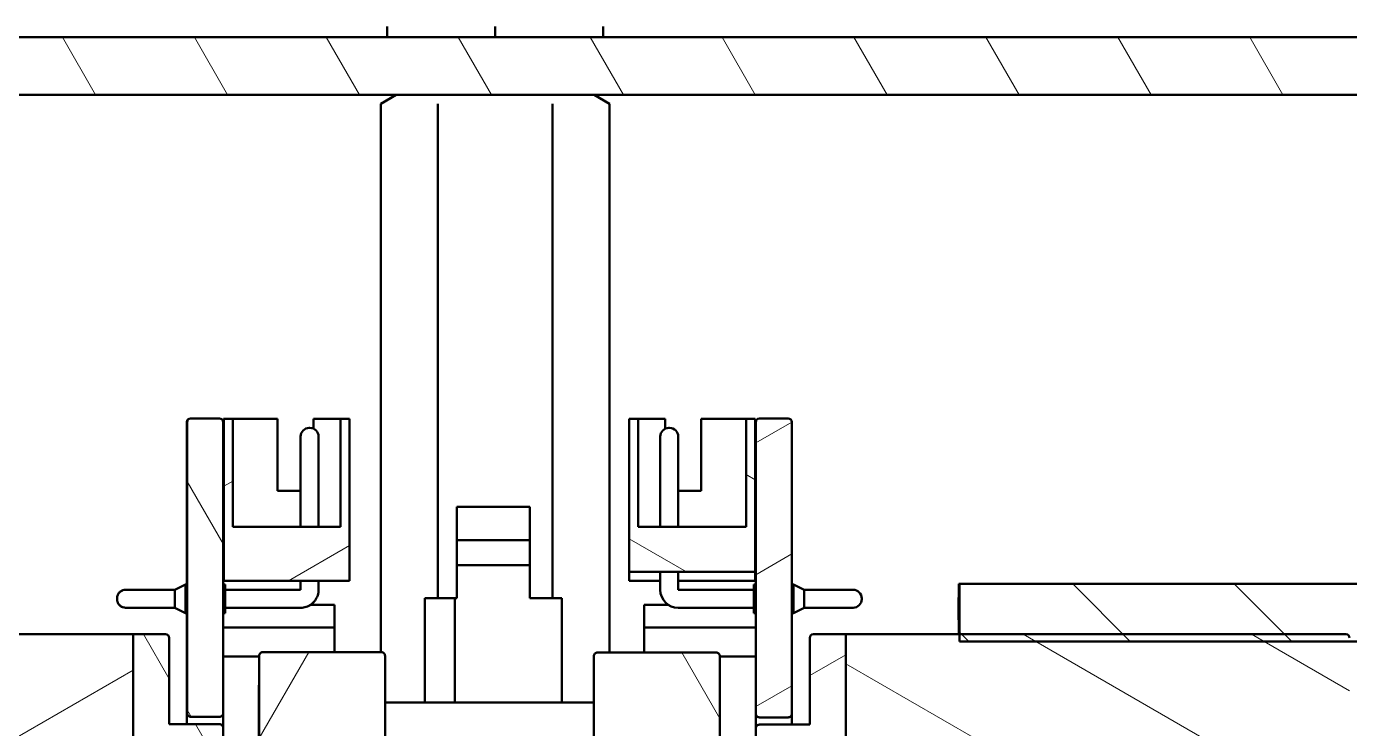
# Model space of a CAD drawing. Header units: millimetres. Extents: x 0 to 586, y -128 to 462.
# Drawn here: x 106.94 to 143.71, y 322.11 to 341.64 of the extents above; entities that cross this region are included whole.
import ezdxf

# ---------------------------------------------------------------- set-up
doc = ezdxf.new("R2010")
doc.units = ezdxf.units.MM
doc.linetypes.add('Сплошная', pattern=[0])
doc.layers.add('Viewport5ForCustomObjects_0', color=7, linetype='Continuous')
doc.layers.add('Видимый контур (ГОСТ)', color=7, linetype='Сплошная', lineweight=50)
doc.layers.add('Штриховка (ГОСТ)', color=7, linetype='Сплошная', lineweight=18)

# ---------------------------------------------------------------- blocks, each defined once
blk = doc.blocks.new('CustomObjectsInViewport5_0')
at = {"layer": 'Видимый контур (ГОСТ)', "ltscale": 1.31579}
for p, q in [((-10066, -10032.593), (-10066, -10032.893)), ((-10063, -10032.593), (-10063, -10032.893)), ((-10060, -10032.593), (-10060, -10032.893)), ((-10014.5, -10032.893), (-10111.5, -10032.893)), ((-10111.5, -10034.493), (-10014.5, -10034.493)), ((-10065.75, -10034.493), (-10066.18, -10034.741)), ((-10060.25, -10034.493), (-10059.82, -10034.741)), ((-10066.18, -10049.993), (-10066.18, -10034.741)), ((-10064.59, -10048.494), (-10064.59, -10034.741)), ((-10061.41, -10048.494), (-10061.41, -10034.741)), ((-10059.82, -10050.001), (-10059.82, -10034.741)), ((-10071.567, -10043.593), (-10071.567, -10048.108)), ((-10071.561, -10043.593), (-10071.561, -10051.693)), ((-10071.461, -10043.493), (-10071.467, -10043.493)), ((-10070.661, -10043.493), (-10071.461, -10043.493)), ((-10070.561, -10051.693), (-10070.561, -10043.593)), ((-10070.551, -10043.508), (-10070.545, -10043.508)), ((-10070.551, -10048.008), (-10070.551, -10043.508)), ((-10070.295, -10043.508), (-10070.545, -10043.508)), ((-10070.545, -10043.508), (-10070.545, -10048.008)), ((-10070.295, -10046.508), (-10070.295, -10043.508)), ((-10070.295, -10043.508), (-10069.051, -10043.508)), ((-10069.051, -10045.508), (-10069.051, -10043.508)), ((-10068.051, -10043.508), (-10068.051, -10043.508)), ((-10068.051, -10043.508), (-10067.301, -10043.508)), ((-10068.051, -10043.508), (-10068.051, -10043.777)), ((-10068.051, -10043.777), (-10068.051, -10043.508)), ((-10067.301, -10043.508), (-10067.295, -10043.508)), ((-10067.301, -10043.508), (-10067.301, -10045.508)), ((-10067.045, -10043.508), (-10067.295, -10043.508)), ((-10067.295, -10043.508), (-10067.295, -10046.508)), ((-10067.045, -10048.008), (-10067.045, -10043.508)), ((-10059.022, -10043.508), (-10059.272, -10043.508)), ((-10059.272, -10043.508), (-10059.272, -10047.758)), ((-10059.022, -10046.508), (-10059.022, -10043.508)), ((-10059.022, -10043.508), (-10058.272, -10043.508)), ((-10058.272, -10043.779), (-10058.272, -10043.508)), ((-10057.272, -10043.508), (-10056.022, -10043.508)), ((-10057.272, -10043.508), (-10057.272, -10045.508)), ((-10055.772, -10043.508), (-10056.022, -10043.508)), ((-10056.022, -10043.508), (-10056.022, -10046.508)), ((-10055.772, -10047.758), (-10055.772, -10043.508)), ((-10055.757, -10043.593), (-10055.757, -10051.706)), ((-10054.857, -10043.493), (-10055.657, -10043.493)), ((-10054.757, -10051.706), (-10054.757, -10043.593)), ((-10068.409, -10043.998), (-10068.409, -10046.508)), ((-10068.408, -10043.998), (-10068.408, -10046.508)), ((-10068.406, -10043.998), (-10068.406, -10046.508)), ((-10068.169, -10043.758), (-10068.168, -10043.758)), ((-10068.168, -10043.758), (-10068.166, -10043.758)), ((-10068.166, -10043.758), (-10068.146, -10043.758)), ((-10067.906, -10043.998), (-10067.906, -10046.508)), ((-10058.412, -10043.998), (-10058.412, -10046.508)), ((-10058.172, -10043.758), (-10058.152, -10043.758)), ((-10057.912, -10043.998), (-10057.912, -10046.508)), ((-10068.409, -10045.508), (-10069.051, -10045.508)), ((-10067.301, -10045.508), (-10067.3, -10045.508)), ((-10067.3, -10045.508), (-10067.3, -10046.508)), ((-10057.272, -10045.508), (-10057.912, -10045.508)), ((-10064.067, -10045.954), (-10064.067, -10046.876)), ((-10062.035, -10045.954), (-10064.067, -10045.954)), ((-10062.035, -10046.876), (-10062.035, -10045.954)), ((-10067.295, -10046.508), (-10070.295, -10046.508)), ((-10056.022, -10046.508), (-10059.022, -10046.508)), ((-10064.067, -10046.876), (-10064.067, -10047.573)), ((-10062.035, -10046.876), (-10064.067, -10046.876)), ((-10062.035, -10046.876), (-10062.035, -10047.573)), ((-10070.55, -10048.008), (-10070.55, -10047.758)), ((-10070.55, -10047.758), (-10070.549, -10047.758)), ((-10070.549, -10047.758), (-10070.549, -10048.008)), ((-10070.548, -10048.008), (-10070.548, -10047.758)), ((-10070.548, -10047.758), (-10070.547, -10047.758)), ((-10070.547, -10047.758), (-10070.547, -10048.008)), ((-10070.547, -10048.008), (-10070.547, -10047.758)), ((-10070.547, -10047.758), (-10070.545, -10047.758)), ((-10070.545, -10047.758), (-10070.545, -10048.008)), ((-10064.067, -10047.573), (-10064.067, -10048.494)), ((-10064.067, -10047.573), (-10062.035, -10047.573)), ((-10062.035, -10048.494), (-10062.035, -10047.573)), ((-10059.272, -10047.758), (-10055.772, -10047.758)), ((-10059.272, -10048.008), (-10059.272, -10047.758)), ((-10058.412, -10047.758), (-10058.412, -10048.258)), ((-10057.912, -10047.758), (-10057.912, -10048.258)), ((-10055.772, -10047.758), (-10055.772, -10048.008)), ((-10071.906, -10048.258), (-10071.606, -10048.108)), ((-10071.606, -10048.108), (-10071.562, -10048.108)), ((-10070.561, -10048.108), (-10070.506, -10048.108)), ((-10070.551, -10048.008), (-10070.55, -10048.008)), ((-10070.549, -10048.008), (-10070.55, -10048.008)), ((-10070.549, -10048.008), (-10070.548, -10048.008)), ((-10070.547, -10048.008), (-10070.548, -10048.008)), ((-10070.547, -10048.008), (-10070.547, -10048.008)), ((-10070.545, -10048.008), (-10070.547, -10048.008)), ((-10070.545, -10048.008), (-10067.045, -10048.008)), ((-10070.545, -10048.008), (-10070.545, -10048.008)), ((-10068.409, -10048.008), (-10068.409, -10048.258)), ((-10068.408, -10048.008), (-10068.408, -10048.258)), ((-10068.406, -10048.008), (-10068.406, -10048.258)), ((-10067.906, -10048.008), (-10067.906, -10048.258)), ((-10058.412, -10048.008), (-10059.272, -10048.008)), ((-10055.772, -10048.008), (-10057.912, -10048.008)), ((-10055.812, -10048.108), (-10055.812, -10048.908)), ((-10055.757, -10048.108), (-10055.812, -10048.108)), ((-10054.712, -10048.108), (-10054.757, -10048.108)), ((-10054.712, -10048.908), (-10054.712, -10048.108)), ((-10054.412, -10048.258), (-10054.712, -10048.108)), ((-10050.117, -10048.093), (-10050.1, -10048.093)), ((-10050.1, -10048.093), (-10050.1, -10049.693)), ((-10038.3, -10048.093), (-10050.1, -10048.093)), ((-10073.268, -10048.258), (-10073.269, -10048.258)), ((-10073.266, -10048.258), (-10073.268, -10048.258)), ((-10071.906, -10048.258), (-10073.266, -10048.258)), ((-10068.406, -10048.258), (-10070.506, -10048.258)), ((-10064.125, -10048.494), (-10064.956, -10048.494)), ((-10064.956, -10048.494), (-10064.956, -10051.39)), ((-10064.125, -10048.494), (-10064.067, -10048.494)), ((-10064.125, -10051.39), (-10064.125, -10048.494)), ((-10062.035, -10048.494), (-10061.146, -10048.494)), ((-10061.146, -10051.39), (-10061.146, -10048.494)), ((-10057.912, -10048.258), (-10055.812, -10048.258)), ((-10054.412, -10048.258), (-10053.052, -10048.258)), ((-10054.412, -10048.258), (-10054.412, -10048.758)), ((-10052.812, -10048.498), (-10052.812, -10048.518)), ((-10073.268, -10048.758), (-10073.269, -10048.758)), ((-10073.266, -10048.758), (-10073.268, -10048.758)), ((-10071.906, -10048.758), (-10073.266, -10048.758)), ((-10071.906, -10048.758), (-10071.606, -10048.908)), ((-10068.406, -10048.758), (-10070.506, -10048.758)), ((-10068.135, -10048.677), (-10067.464, -10048.677)), ((-10067.464, -10048.736), (-10067.463, -10049.302)), ((-10058.857, -10048.736), (-10058.857, -10048.677)), ((-10058.184, -10048.677), (-10058.857, -10048.677)), ((-10058.857, -10049.302), (-10058.857, -10048.736)), ((-10057.912, -10048.758), (-10055.812, -10048.758)), ((-10054.412, -10048.758), (-10054.712, -10048.908)), ((-10054.412, -10048.758), (-10053.052, -10048.758)), ((-10071.606, -10048.908), (-10071.562, -10048.908)), ((-10071.567, -10048.908), (-10071.567, -10051.993)), ((-10070.561, -10048.908), (-10070.506, -10048.908)), ((-10055.757, -10048.908), (-10055.812, -10048.908)), ((-10054.712, -10048.908), (-10054.757, -10048.908)), ((-10050.119, -10049.493), (-10050.119, -10049.093)), ((-10073.061, -10049.493), (-10086.961, -10049.493)), ((-10072.161, -10049.493), (-10073.061, -10049.493)), ((-10073.061, -10049.493), (-10073.061, -10059.493)), ((-10073.061, -10059.493), (-10073.061, -10049.493)), ((-10072.061, -10051.993), (-10072.061, -10049.593)), ((-10070.561, -10049.302), (-10067.463, -10049.302)), ((-10067.463, -10049.302), (-10067.463, -10049.993)), ((-10058.857, -10050.001), (-10058.857, -10049.302)), ((-10058.857, -10049.302), (-10055.757, -10049.302)), ((-10054.257, -10049.593), (-10054.257, -10052.007)), ((-10053.257, -10049.493), (-10054.157, -10049.493)), ((-10053.257, -10059.493), (-10053.257, -10049.493)), ((-10039.357, -10049.493), (-10053.257, -10049.493)), ((-10053.257, -10049.493), (-10053.257, -10059.493)), ((-10066.161, -10049.993), (-10069.461, -10049.993)), ((-10050.1, -10049.693), (-10038.3, -10049.693)), ((-10069.561, -10050.108), (-10070.561, -10050.108)), ((-10069.561, -10050.093), (-10069.561, -10053.993)), ((-10066.061, -10053.893), (-10066.061, -10050.093)), ((-10060.257, -10050.101), (-10060.257, -10053.957)), ((-10056.857, -10050.001), (-10060.157, -10050.001)), ((-10056.757, -10054.072), (-10056.757, -10050.101)), ((-10055.757, -10050.108), (-10056.757, -10050.108)), ((-10060.257, -10051.39), (-10066.061, -10051.39)), ((-10071.461, -10051.793), (-10070.661, -10051.793)), ((-10055.757, -10051.706), (-10055.757, -10052.108)), ((-10055.657, -10051.806), (-10054.857, -10051.806)), ((-10054.757, -10052.007), (-10054.757, -10051.706)), ((-10070.661, -10051.993), (-10072.061, -10051.993)), ((-10070.561, -10056.892), (-10070.561, -10052.093)), ((-10055.757, -10052.108), (-10055.757, -10056.877)), ((-10054.257, -10052.007), (-10055.657, -10052.007))]:
    blk.add_line(p, q, dxfattribs=at)
at = {"layer": 'Видимый контур (ГОСТ)', "ltscale": 1.31579, "extrusion": (0, 0, -1)}
for centre, radius, start, end in [((10071.467, -10043.593), 0.1, 0, 90), ((10068.169, -10043.998), 0.24, 0, 90), ((10068.168, -10043.998), 0.24, 0, 90), ((10068.166, -10043.998), 0.24, 0, 90), ((10068.146, -10043.998), 0.24, 90, 180), ((10058.172, -10043.998), 0.24, 0, 90), ((10058.152, -10043.998), 0.24, 90, 180), ((10057.912, -10048.258), 0.5, 270, 0), ((10053.052, -10048.498), 0.24, 90, 180), ((10053.052, -10048.518), 0.24, 180, 270)]:
    blk.add_arc(centre, radius, start, end, dxfattribs=at)
at = {"layer": 'Видимый контур (ГОСТ)', "ltscale": 1.31579}
for centre, start, end in [((-10071.461, -10043.593), 90, 180), ((-10070.661, -10043.593), 360, 90), ((-10055.657, -10043.593), 90, 180), ((-10054.857, -10043.593), 0, 90), ((-10072.161, -10049.593), 360, 90), ((-10054.157, -10049.593), 90, 180), ((-10039.357, -10049.593), 0, 90)]:
    blk.add_arc(centre, 0.1, start, end, dxfattribs=at)
for centre, major_axis, start_param, end_param in [((-10071.606, -10048.508), (0, -0.4), 6.282625, 9.425339), ((-10067.464, -10048.877), (0, 0.2), 5.497787, 6.283185)]:
    blk.add_ellipse(centre, major_axis=major_axis, ratio=0.001122, start_param=start_param, end_param=end_param, dxfattribs=at)
at = {"layer": 'Видимый контур (ГОСТ)', "ltscale": 1.31579, "extrusion": (0, 0, -1)}
for centre, major_axis, ratio, start_param, end_param in [((-10070.506, -10048.508), (0, 0.4), 0.001122, 0, 3.141593), ((-10050.117, -10049.093), (0, 1), 0.002755, 4.712389, 6.283185), ((-10073.509, -10048.508), (0, 0.01), 0.001122, 1.57079632679463, 7.853981633974216), ((-10073.508, -10048.508), (0, 0.01), 0.001122, 1.57079632679463, 7.853981633974216), ((-10073.506, -10048.508), (0, 0.01), 0.001122, 1.57079632679463, 7.853981633974216), ((-10071.906, -10048.508), (0, 0.25), 0.001122, 0, 3.141593)]:
    blk.add_ellipse(centre, major_axis=major_axis, ratio=ratio, start_param=start_param, end_param=end_param, dxfattribs=at)
at = {"layer": 'Видимый контур (ГОСТ)', "ltscale": 1.31579}
for points, knots in [([(-10073.509, -10048.508), (-10073.51, -10048.494), (-10073.509, -10048.481), (-10073.506, -10048.455), (-10073.503, -10048.442), (-10073.493, -10048.406), (-10073.481, -10048.382), (-10073.452, -10048.34), (-10073.434, -10048.321), (-10073.393, -10048.291), (-10073.37, -10048.278), (-10073.322, -10048.262), (-10073.295, -10048.258), (-10073.269, -10048.258)], [0, 0, 0, 0, 0.00397055, 0.00397055, 0.00783583, 0.00783583, 0.0154831, 0.0154831, 0.02313055, 0.02313055, 0.03077287, 0.03077287, 0.03855818, 0.03855818, 0.03855818, 0.03855818]), ([(-10073.269, -10048.758), (-10073.295, -10048.758), (-10073.322, -10048.753), (-10073.37, -10048.737), (-10073.393, -10048.725), (-10073.434, -10048.694), (-10073.452, -10048.675), (-10073.481, -10048.633), (-10073.493, -10048.61), (-10073.503, -10048.573), (-10073.506, -10048.56), (-10073.509, -10048.534), (-10073.51, -10048.521), (-10073.509, -10048.508)], [0, 0, 0, 0, 0.00778531, 0.00778531, 0.01542763, 0.01542763, 0.02307508, 0.02307508, 0.03072235, 0.03072235, 0.03458762, 0.03458762, 0.03855818, 0.03855818, 0.03855818, 0.03855818]), ([(-10073.507, -10048.508), (-10073.508, -10048.494), (-10073.507, -10048.481), (-10073.504, -10048.455), (-10073.502, -10048.442), (-10073.491, -10048.406), (-10073.48, -10048.382), (-10073.451, -10048.34), (-10073.432, -10048.321), (-10073.392, -10048.291), (-10073.369, -10048.278), (-10073.32, -10048.262), (-10073.294, -10048.258), (-10073.268, -10048.258)], [0, 0, 0, 0, 0.00397055, 0.00397055, 0.00783583, 0.00783583, 0.0154831, 0.0154831, 0.02313055, 0.02313055, 0.03077287, 0.03077287, 0.03855818, 0.03855818, 0.03855818, 0.03855818]), ([(-10073.268, -10048.758), (-10073.294, -10048.758), (-10073.32, -10048.753), (-10073.369, -10048.737), (-10073.392, -10048.725), (-10073.432, -10048.694), (-10073.451, -10048.675), (-10073.48, -10048.633), (-10073.491, -10048.61), (-10073.502, -10048.573), (-10073.504, -10048.56), (-10073.507, -10048.534), (-10073.508, -10048.521), (-10073.507, -10048.508)], [0, 0, 0, 0, 0.00778531, 0.00778531, 0.01542763, 0.01542763, 0.02307508, 0.02307508, 0.03072235, 0.03072235, 0.03458762, 0.03458762, 0.03855818, 0.03855818, 0.03855818, 0.03855818]), ([(-10073.506, -10048.508), (-10073.506, -10048.494), (-10073.506, -10048.481), (-10073.503, -10048.455), (-10073.5, -10048.442), (-10073.489, -10048.406), (-10073.478, -10048.382), (-10073.449, -10048.34), (-10073.431, -10048.321), (-10073.39, -10048.291), (-10073.367, -10048.278), (-10073.318, -10048.262), (-10073.292, -10048.258), (-10073.266, -10048.258)], [0, 0, 0, 0, 0.00397055, 0.00397055, 0.00783583, 0.00783583, 0.0154831, 0.0154831, 0.02313055, 0.02313055, 0.03077287, 0.03077287, 0.03855818, 0.03855818, 0.03855818, 0.03855818]), ([(-10073.266, -10048.758), (-10073.292, -10048.758), (-10073.318, -10048.753), (-10073.367, -10048.737), (-10073.39, -10048.725), (-10073.431, -10048.694), (-10073.449, -10048.675), (-10073.478, -10048.633), (-10073.489, -10048.61), (-10073.5, -10048.573), (-10073.503, -10048.56), (-10073.506, -10048.534), (-10073.506, -10048.521), (-10073.506, -10048.508)], [0, 0, 0, 0, 0.00778531, 0.00778531, 0.01542763, 0.01542763, 0.02307508, 0.02307508, 0.03072235, 0.03072235, 0.03458762, 0.03458762, 0.03855818, 0.03855818, 0.03855818, 0.03855818]), ([(-10067.908, -10048.258), (-10067.908, -10048.31), (-10067.916, -10048.362), (-10067.948, -10048.462), (-10067.972, -10048.509), (-10068.034, -10048.594), (-10068.071, -10048.631), (-10068.156, -10048.693), (-10068.203, -10048.717), (-10068.303, -10048.749), (-10068.355, -10048.758), (-10068.408, -10048.758)], [0, 0, 0, 0, 0.314159, 0.314159, 0.628319, 0.628319, 0.942478, 0.942478, 1.256637, 1.256637, 1.570796, 1.570796, 1.570796, 1.570796]), ([(-10067.906, -10048.258), (-10067.906, -10048.31), (-10067.914, -10048.362), (-10067.947, -10048.462), (-10067.971, -10048.509), (-10068.032, -10048.594), (-10068.07, -10048.631), (-10068.154, -10048.693), (-10068.202, -10048.717), (-10068.301, -10048.749), (-10068.354, -10048.758), (-10068.406, -10048.758)], [0, 0, 0, 0, 0.314159, 0.314159, 0.628319, 0.628319, 0.942478, 0.942478, 1.256637, 1.256637, 1.570796, 1.570796, 1.570796, 1.570796]), ([(-10069.461, -10049.993), (-10069.473, -10049.993), (-10069.488, -10049.995), (-10069.51, -10050.005), (-10069.523, -10050.013), (-10069.54, -10050.031), (-10069.548, -10050.043), (-10069.558, -10050.066), (-10069.561, -10050.08), (-10069.561, -10050.093)], [0, 0, 0, 0, 0.00370239, 0.00370239, 0.00740482, 0.00740482, 0.01110729, 0.01110729, 0.01480977, 0.01480977, 0.01480977, 0.01480977]), ([(-10066.061, -10050.093), (-10066.061, -10050.08), (-10066.064, -10050.066), (-10066.073, -10050.043), (-10066.081, -10050.031), (-10066.099, -10050.013), (-10066.111, -10050.005), (-10066.134, -10049.995), (-10066.148, -10049.993), (-10066.161, -10049.993)], [-0.01480968, -0.01480968, -0.01480968, -0.01480968, -0.01110723, -0.01110723, -0.0074048, -0.0074048, -0.0037024, -0.0037024, 0, 0, 0, 0]), ([(-10069.566, -10053.993), (-10069.566, -10053.787), (-10069.566, -10053.583), (-10069.565, -10052.931), (-10069.565, -10052.493), (-10069.565, -10051.708), (-10069.564, -10051.353), (-10069.563, -10050.768), (-10069.563, -10050.531), (-10069.562, -10050.205), (-10069.562, -10050.118), (-10069.561, -10050.091), (-10069.561, -10050.09), (-10069.561, -10050.087), (-10069.561, -10050.086), (-10069.56, -10050.083), (-10069.56, -10050.082), (-10069.56, -10050.079), (-10069.56, -10050.076), (-10069.559, -10050.072)], [0.7362344, 0.7362344, 0.7362344, 0.7362344, 0.7980328, 0.7980328, 0.9382401, 0.9382401, 1.0784496, 1.0784496, 1.2186675, 1.2186675, 1.3588999, 1.3588999, 1.3656737, 1.3656737, 1.3690757, 1.3690757, 1.370811, 1.370811, 1.3726277, 1.3726277, 1.3726277, 1.3726277]), ([(-10060.157, -10050.001), (-10060.169, -10050.001), (-10060.184, -10050.004), (-10060.206, -10050.013), (-10060.219, -10050.021), (-10060.236, -10050.039), (-10060.244, -10050.051), (-10060.254, -10050.074), (-10060.257, -10050.088), (-10060.257, -10050.101)], [0, 0, 0, 0, 0.00370024, 0.00370024, 0.0074039, 0.0074039, 0.01111181, 0.01111181, 0.0148234, 0.0148234, 0.0148234, 0.0148234]), ([(-10056.757, -10050.101), (-10056.757, -10050.088), (-10056.76, -10050.074), (-10056.769, -10050.051), (-10056.777, -10050.039), (-10056.795, -10050.021), (-10056.807, -10050.013), (-10056.83, -10050.004), (-10056.845, -10050.001), (-10056.857, -10050.001)], [-0.0148234, -0.0148234, -0.0148234, -0.0148234, -0.01111181, -0.01111181, -0.0074039, -0.0074039, -0.00370024, -0.00370024, 0, 0, 0, 0]), ([(-10071.561, -10051.693), (-10071.561, -10051.705), (-10071.558, -10051.719), (-10071.548, -10051.742), (-10071.54, -10051.755), (-10071.523, -10051.772), (-10071.51, -10051.78), (-10071.488, -10051.79), (-10071.473, -10051.793), (-10071.461, -10051.793)], [0.01481, 0.01481, 0.01481, 0.01481, 0.01851262, 0.01851262, 0.02221514, 0.02221514, 0.02591756, 0.02591756, 0.02961992, 0.02961992, 0.02961992, 0.02961992]), ([(-10070.661, -10051.793), (-10070.648, -10051.793), (-10070.634, -10051.79), (-10070.611, -10051.78), (-10070.599, -10051.772), (-10070.581, -10051.755), (-10070.573, -10051.742), (-10070.564, -10051.719), (-10070.561, -10051.705), (-10070.561, -10051.693)], [0.02961987, 0.02961987, 0.02961987, 0.02961987, 0.03332223, 0.03332223, 0.0370247, 0.0370247, 0.04072725, 0.04072725, 0.04442986, 0.04442986, 0.04442986, 0.04442986]), ([(-10070.561, -10051.698), (-10070.561, -10051.699), (-10070.561, -10051.702), (-10070.561, -10051.72), (-10070.561, -10051.748), (-10070.562, -10051.852), (-10070.562, -10051.949), (-10070.562, -10052.075)], [0.0110953, 0.0110953, 0.0110953, 0.0110953, 0.0239012, 0.0239012, 0.0705053, 0.0705053, 0.1451504, 0.1451504, 0.1451504, 0.1451504]), ([(-10055.757, -10051.706), (-10055.757, -10051.718), (-10055.754, -10051.733), (-10055.744, -10051.756), (-10055.736, -10051.768), (-10055.719, -10051.785), (-10055.706, -10051.794), (-10055.684, -10051.803), (-10055.669, -10051.806), (-10055.657, -10051.806)], [0.01484341, 0.01484341, 0.01484341, 0.01484341, 0.01856909, 0.01856909, 0.02228628, 0.02228628, 0.02599238, 0.02599238, 0.02968896, 0.02968896, 0.02968896, 0.02968896]), ([(-10054.857, -10051.806), (-10054.845, -10051.806), (-10054.83, -10051.803), (-10054.807, -10051.794), (-10054.795, -10051.785), (-10054.777, -10051.768), (-10054.769, -10051.756), (-10054.76, -10051.733), (-10054.757, -10051.718), (-10054.757, -10051.706)], [0.02968896, 0.02968896, 0.02968896, 0.02968896, 0.03339008, 0.03339008, 0.03710076, 0.03710076, 0.0408134, 0.0408134, 0.0445345, 0.0445345, 0.0445345, 0.0445345]), ([(-10070.561, -10052.093), (-10070.561, -10052.08), (-10070.564, -10052.066), (-10070.573, -10052.043), (-10070.581, -10052.031), (-10070.599, -10052.013), (-10070.611, -10052.005), (-10070.634, -10051.996), (-10070.648, -10051.993), (-10070.661, -10051.993)], [-0.01480997, -0.01480997, -0.01480997, -0.01480997, -0.0111073, -0.0111073, -0.00740476, -0.00740476, -0.00370235, -0.00370235, 0, 0, 0, 0]), ([(-10055.657, -10052.007), (-10055.669, -10052.007), (-10055.684, -10052.01), (-10055.706, -10052.02), (-10055.719, -10052.028), (-10055.736, -10052.045), (-10055.744, -10052.058), (-10055.754, -10052.081), (-10055.757, -10052.095), (-10055.757, -10052.108)], [0, 0, 0, 0, 0.00369527, 0.00369527, 0.00740168, 0.00740168, 0.01112222, 0.01112222, 0.01485551, 0.01485551, 0.01485551, 0.01485551])]:
    blk.add_open_spline(points, degree=3, knots=knots, dxfattribs=at)
at = {"layer": 'Штриховка (ГОСТ)', "linetype": 'Сплошная', "ltscale": 0.473684}
for p, q in [((-10074.103, -10034.493), (-10075.027, -10032.893)), ((-10070.437, -10034.493), (-10071.36, -10032.893)), ((-10066.77, -10034.493), (-10067.694, -10032.893)), ((-10063.104, -10034.493), (-10064.028, -10032.893)), ((-10059.438, -10034.493), (-10060.362, -10032.893)), ((-10055.772, -10034.493), (-10056.696, -10032.893)), ((-10052.106, -10034.493), (-10053.029, -10032.893)), ((-10048.44, -10034.493), (-10049.363, -10032.893)), ((-10044.773, -10034.493), (-10045.697, -10032.893)), ((-10041.107, -10034.493), (-10042.031, -10032.893)), ((-10055.757, -10044.173), (-10054.757, -10043.596)), ((-10055.772, -10045.196), (-10056.022, -10045.051)), ((-10070.561, -10046.977), (-10071.561, -10045.245)), ((-10070.545, -10045.379), (-10070.295, -10045.235)), ((-10068.748, -10048.008), (-10067.045, -10047.024)), ((-10057.685, -10047.758), (-10059.272, -10046.841)), ((-10055.757, -10047.839), (-10054.757, -10047.262)), ((-10045.35, -10049.693), (-10046.95, -10048.093)), ((-10040.86, -10049.693), (-10042.46, -10048.093)), ((-10072.061, -10050.729), (-10072.775, -10049.493)), ((-10049.84, -10049.693), (-10050.1, -10049.433)), ((-10039.257, -10054.731), (-10048.33, -10049.493)), ((-10039.257, -10051.065), (-10041.98, -10049.493)), ((-10069.561, -10052.386), (-10068.179, -10049.993)), ((-10056.757, -10051.836), (-10057.817, -10050.001)), ((-10054.257, -10050.64), (-10053.257, -10050.062)), ((-10039.257, -10058.397), (-10053.257, -10050.314)), ((-10087.061, -10058.58), (-10073.061, -10050.497)), ((-10055.757, -10051.506), (-10054.757, -10050.928)), ((-10071.447, -10051.793), (-10071.561, -10051.595)), ((-10070.561, -10053.327), (-10071.331, -10051.993))]:
    blk.add_line(p, q, dxfattribs=at)

msp = doc.modelspace()

# ---------------------------------------------------------------- block references
at = {"layer": 'Viewport5ForCustomObjects_0'}
msp.add_blockref('CustomObjectsInViewport5_0', (10182.966, 10374.229), dxfattribs=at)

doc.saveas('drawing.dxf')
